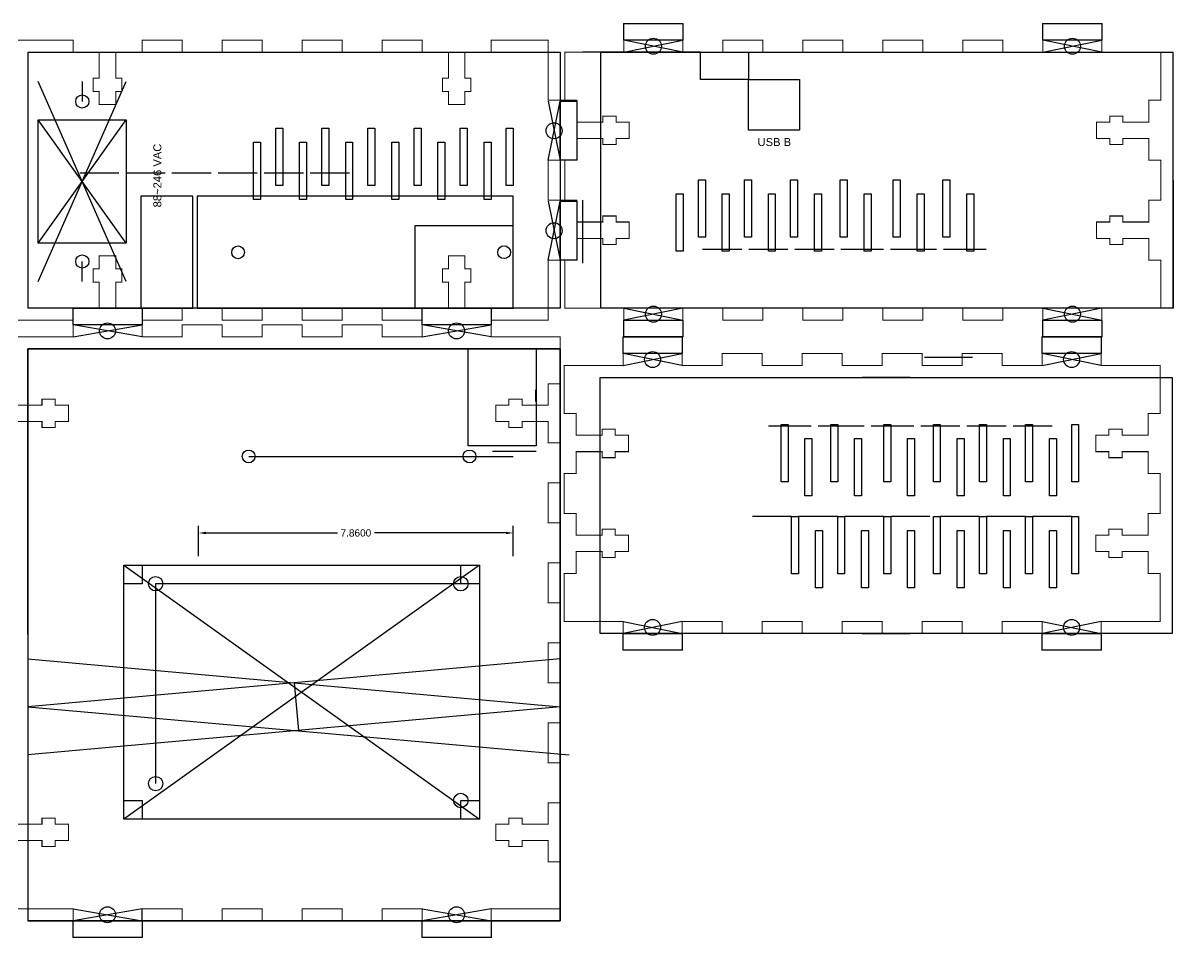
# Model space of a CAD drawing. Header units: inches. Extents: x 39.2 to 83.6, y 6.9 to 29.8.
# Drawn here: x 54.82 to 83.56, y 6.94 to 29.83 of the extents above; entities that cross this region are included whole.
import ezdxf

# ---------------------------------------------------------------- set-up
doc = ezdxf.new("R2010")
doc.units = ezdxf.units.IN
doc.header["$MEASUREMENT"] = 0
doc.layers.get('0').update_dxf_attribs({"color": 6})
doc.layers.get('Defpoints').update_dxf_attribs({"color": 4})
doc.layers.add('Cut', color=1, linetype='Continuous')
doc.layers.add('Engrave', color=250, linetype='Continuous')
doc.styles.get("Standard").update_dxf_attribs({"font": 'Arial.ttf'})
doc.dimstyles.get("Standard").update_dxf_attribs({"dimtxt": 0.18, "dimasz": 0.18, "dimexe": 0.18, "dimexo": 0.0625, "dimgap": 0.09, "dimtad": 0, "dimtih": 1, "dimtoh": 1, "dimdec": 4, "dimzin": 0, "dimdsep": 46, "dimtxsty": 'Standard', "dimcen": 0.09, "dimadec": 0, "dimazin": 0, "dimtfac": 1, "dimtdec": 4, "dimtofl": 0, "dimtmove": 0, "dimatfit": 3, "dimfxl": 1, "dimtolj": 1, "dimtzin": 0, "dimarcsym": 0})

# ---------------------------------------------------------------- blocks, each defined once
blk = doc.blocks.new('*D9')
at = {"color": 0, "lineweight": -2, "transparency": 16777216}
for p, q in [((59.207, 16.493), (59.207, 17.252)), ((67.067, 16.493), (67.067, 17.252)), ((59.387, 17.072), (62.674, 17.072)), ((66.887, 17.072), (63.601, 17.072))]:
    blk.add_line(p, q, dxfattribs=at)
at = {"color": 0, "transparency": 16777216}
for points in [[(59.387, 17.102), (59.387, 17.042), (59.207, 17.072)], [(66.887, 17.102), (66.887, 17.042), (67.067, 17.072)]]:
    blk.add_solid(points, dxfattribs=at)
at = {"layer": 'Defpoints', "color": 0, "transparency": 16777216}
for p in [(59.207, 17.072), (59.207, 16.431, -2.8), (67.067, 16.431, -2.8)]:
    blk.add_point(p, dxfattribs=at)
at = {"color": 0, "transparency": 16777216, "insert": (63.137, 17.072), "char_height": 0.18, "attachment_point": 5}
blk.add_mtext('\\A1;7.8600', dxfattribs=at)

msp = doc.modelspace()

# ---------------------------------------------------------------- linework, layer by layer
for p, q in [((71.31157, 29.09521), (69.83648, 29.39499)), ((69.83648, 29.09521), (71.31157, 29.39499)), ((81.78736, 29.09522), (80.31226, 29.395)), ((80.31226, 29.09522), (81.78736, 29.395)), ((71.7544, 29.0955, -2.77), (68.81183, 29.0955)), ((75.81184, 29.09522), (77.01208, 29.09522)), ((55.19798, 23.36335), (57.39798, 28.36335)), ((57.39798, 23.36335), (55.19798, 28.36335)), ((56.29798, 28.36335), (56.29798, 27.86335)), ((67.94194, 26.395), (68.24173, 27.87009)), ((67.94194, 27.87009), (68.24173, 26.395)), ((55.19798, 24.32335), (57.39798, 27.40335)), ((57.39798, 24.32335), (55.19798, 27.40335)), ((56.23459, 26.08115), (57.21363, 26.08115)), ((57.38732, 26.08115), (58.36635, 26.08115)), ((58.54004, 26.08115), (59.51908, 26.08115)), ((59.69277, 26.08115), (60.6718, 26.08115)), ((60.84549, 26.08115), (61.82453, 26.08115)), ((61.99822, 26.08115), (62.97726, 26.08115)), ((67.94194, 23.89478), (68.24173, 25.36988)), ((67.94194, 25.36988), (68.24173, 23.89478)), ((68.8113, 23.81981), (68.8113, 25.39501)), ((68.66168, 24.348), (68.66167, 23.97716)), ((71.80447, 24.16983), (72.7835, 24.16983)), ((72.95719, 24.16983), (73.93623, 24.16983)), ((74.10992, 24.16983), (75.08895, 24.16983)), ((75.26264, 24.16983), (76.24168, 24.16983)), ((75.34949, 24.16983), (76.32852, 24.16983)), ((76.50221, 24.16983), (77.48125, 24.16983)), ((76.67591, 24.16983), (77.65494, 24.16983)), ((77.82863, 24.16983), (78.80767, 24.16983)), ((77.91548, 24.16983), (78.89451, 24.16983)), ((56.29798, 23.36335), (56.29798, 23.86335)), ((69.83648, 22.69466), (71.31157, 22.39488)), ((71.31157, 22.69466), (69.83648, 22.39488)), ((80.31226, 22.69466), (81.78736, 22.39488)), ((81.78736, 22.69466), (80.31226, 22.39488)), ((57.7911, 21.97523), (56.06595, 22.27525)), ((56.06595, 21.97523), (57.7911, 22.2751)), ((66.51669, 21.97523), (64.79154, 22.27525)), ((64.79154, 21.97523), (66.51669, 22.2751)), ((71.29093, 21.26093), (69.81584, 21.56071)), ((69.81584, 21.26093), (71.29093, 21.56071)), ((81.76671, 21.26093), (80.29162, 21.56071)), ((80.29162, 21.26093), (81.76671, 21.56071)), ((77.34785, 21.46809), (78.54809, 21.46809)), ((76.99157, 20.96105), (75.79132, 20.96105)), ((67.62986, 20.65306), (67.62986, 20.35842)), ((74.43204, 19.74199), (73.45301, 19.74199)), ((74.51889, 19.74199), (73.53985, 19.74199)), ((75.67161, 19.74199), (74.69258, 19.74199)), ((75.8453, 19.74199), (74.86627, 19.74199)), ((76.99803, 19.74199), (76.01899, 19.74199)), ((77.08487, 19.74199), (76.10584, 19.74199)), ((78.2376, 19.74199), (77.25857, 19.74199)), ((79.39033, 19.74199), (78.41129, 19.74199)), ((80.54305, 19.74199), (79.56402, 19.74199)), ((60.45743, 18.98564), (67.06743, 18.98564)), ((66.55026, 19.12034), (67.64026, 19.12034)), ((74.0277, 17.48662), (73.04866, 17.48662)), ((75.18042, 17.48662), (74.20139, 17.48662)), ((75.18042, 17.48662), (74.20139, 17.48662)), ((76.33315, 17.48662), (75.35411, 17.48662)), ((76.33315, 17.48662), (75.35411, 17.48662)), ((77.48587, 17.48662), (76.50684, 17.48662)), ((78.72545, 17.48662), (77.74641, 17.48662)), ((79.87817, 17.48662), (78.89914, 17.48662)), ((81.0309, 17.48662), (80.05186, 17.48662)), ((57.33365, 16.26671), (66.22365, 9.91671)), ((66.22365, 16.26671), (57.33365, 9.91671)), ((65.75965, 15.80271), (58.13165, 15.80271)), ((58.13165, 15.80271), (58.13165, 10.80271)), ((69.81584, 14.86044), (71.29093, 14.56066)), ((71.29093, 14.86044), (69.81584, 14.56066)), ((80.29162, 14.86044), (81.76671, 14.56066)), ((81.76671, 14.86044), (80.29162, 14.56066)), ((75.79132, 14.56066), (76.99157, 14.56066)), ((68.24186, 13.92481), (54.94071, 12.72469)), ((54.94071, 13.92481), (68.24186, 12.72469)), ((61.59129, 13.32475), (61.69869, 12.13435)), ((68.24186, 12.72469), (54.94071, 11.52463)), ((54.94071, 12.72469), (68.4668, 11.52463)), ((56.06595, 7.6742), (57.7911, 7.37418)), ((57.7911, 7.6742), (56.06595, 7.37433)), ((57.7911, 7.37418), (57.7911, 7.6742)), ((64.79154, 7.6742), (66.51669, 7.37418)), ((66.51669, 7.6742), (64.79154, 7.37433))]:
    msp.add_line(p, q)
for points in [[(69.83648, 29.81464), (71.31157, 29.81464), (71.31157, 29.39525), (69.83648, 29.39525)], [(80.31226, 29.81466), (81.78736, 29.81466), (81.78736, 29.39527), (80.31226, 29.39527)], [(54.94084, 29.09521), (68.24199, 29.09519), (68.24199, 22.69463), (54.94084, 22.69464)], [(54.94084, 29.09521), (68.24199, 29.09521), (68.24199, 22.69482), (54.94084, 22.69482)], [(69.26142, 29.09522), (83.5625, 29.09522), (83.56275, 22.69468), (69.26168, 22.69468)], [(69.26142, 29.09522), (83.5625, 29.09522), (83.5625, 22.69483), (69.26142, 22.69483)], [(68.66138, 27.87009), (68.66138, 26.395), (68.24199, 26.395), (68.24199, 27.87009)], [(59.05865, 25.49483), (57.75865, 25.49483), (57.75865, 22.69483), (59.05865, 22.69483)], [(67.06755, 25.49483), (59.16755, 25.49483), (59.16755, 22.69483), (67.06755, 22.69483)], [(68.66138, 25.36988), (68.66138, 23.89478), (68.24199, 23.89478), (68.24199, 25.36988)], [(67.06755, 24.75229), (64.60811, 24.75229), (64.60811, 22.69483), (67.06755, 22.69483)], [(64.60813, 22.69483), (67.06755, 22.69483), (67.06755, 24.75229), (64.60813, 24.75229)], [(57.7911, 22.27525), (56.06595, 22.27525), (56.06595, 22.69464), (57.7911, 22.69464)], [(66.51669, 22.27525), (64.79154, 22.27525), (64.79154, 22.69464), (66.51669, 22.69464)], [(71.31157, 21.97523), (69.83648, 21.97523), (69.83648, 22.39462), (71.31157, 22.39462)], [(81.78736, 21.97523), (80.31226, 21.97523), (80.31226, 22.39462), (81.78736, 22.39462)], [(69.81584, 21.98037), (71.29093, 21.98037), (71.29093, 21.56098), (69.81584, 21.56098)], [(80.29162, 21.98037), (81.76671, 21.98037), (81.76671, 21.56098), (80.29162, 21.56098)], [(68.24184, 21.67534), (54.94071, 21.67534), (54.94067, 7.37433), (68.2418, 7.37433)], [(54.94071, 21.67534), (68.24186, 21.67534), (68.24199, 7.37433), (54.94084, 7.37433)], [(65.94264, 21.67534), (67.64026, 21.67534), (67.64026, 19.25392), (65.94264, 19.25392)], [(69.24065, 20.96105), (83.54173, 20.96105), (83.54173, 14.56066), (69.24065, 14.56066)], [(69.24065, 20.96105), (83.54173, 20.96105), (83.54185, 14.56051), (69.24078, 14.56051)], [(57.33365, 16.26671), (66.22365, 16.26671), (66.22365, 9.91671), (57.33365, 9.91671)], [(57.33365, 16.26671), (57.79765, 16.26671), (57.79765, 15.80271), (57.33365, 15.80271)], [(66.22365, 16.26671), (66.22365, 15.80271), (65.75965, 15.80271), (65.75965, 16.26671)], [(71.29093, 14.141), (69.81584, 14.141), (69.81584, 14.56039), (71.29093, 14.56039)], [(81.76671, 14.141), (80.29162, 14.141), (80.29162, 14.56039), (81.76671, 14.56039)], [(57.33365, 9.91671), (57.33365, 10.38071), (57.79765, 10.38071), (57.79765, 9.91671)], [(66.22365, 9.91671), (65.75965, 9.91671), (65.75965, 10.38071), (66.22365, 10.38071)], [(56.06595, 7.37418), (57.7911, 7.37418), (57.7911, 6.95479), (56.06595, 6.95479)], [(64.79154, 7.37418), (66.51669, 7.37418), (66.51669, 6.95479), (64.79154, 6.95479)]]:
    msp.add_lwpolyline(points, close=True)
at = {"elevation": -2.77}
msp.add_lwpolyline([(71.7544, 29.0955), (72.9544, 29.0955), (72.9544, 28.4155), (71.7544, 28.4155)], close=True, dxfattribs=at)
at = {"layer": 'Cut'}
for points in [[(68.36138, 29.09521, 0.0254, 0.0254, 0), (69.83648, 29.09521, 0.0254, 0.0254, 0), (69.83648, 29.81464, 0.0254, 0.0254, 0), (70.38897, 29.81464, 0.0254, 0.0254, 0), (70.38897, 29.81464, 0.0254, 0.0254, 0), (70.75908, 29.81464, 0.0254, 0.0254, 0), (70.75908, 29.81464, 0.0254, 0.0254, 0), (71.31157, 29.81464, 0.0254, 0.0254, 0), (71.31157, 29.09521, 0.0254, 0.0254, 0), (72.31165, 29.09521, 0.0254, 0.0254, 0), (72.31165, 29.39523, 0.0254, 0.0254, 0), (73.31173, 29.39523, 0.0254, 0.0254, 0), (73.31173, 29.09521, 0.0254, 0.0254, 0), (74.3118, 29.09521, 0.0254, 0.0254, 0), (74.3118, 29.39523, 0.0254, 0.0254, 0), (75.31188, 29.39523, 0.0254, 0.0254, 0), (75.31188, 29.09521, 0.0254, 0.0254, 0), (76.31221, 29.09521, 0.0254, 0.0254, 0), (76.31221, 29.39523, 0.0254, 0.0254, 0), (77.31203, 29.39523, 0.0254, 0.0254, 0), (77.31203, 29.09521, 0.0254, 0.0254, 0), (78.31211, 29.09521, 0.0254, 0.0254, 0), (78.31211, 29.39523, 0.0254, 0.0254, 0), (79.31244, 29.39523, 0.0254, 0.0254, 0), (79.31244, 29.09521, 0.0254, 0.0254, 0), (80.31226, 29.09521, 0.0254, 0.0254, 0), (80.31226, 29.81466, 0.0254, 0.0254, 0), (80.86476, 29.81466, 0.0254, 0.0254, 0), (80.86476, 29.81466, 0.0254, 0.0254, 0), (81.23486, 29.81466, 0.0254, 0.0254, 0), (81.23486, 29.81466, 0.0254, 0.0254, 0), (81.78736, 29.81466, 0.0254, 0.0254, 0), (81.78736, 29.09521, 0.0254, 0.0254, 0), (83.26245, 29.09521, 0.0254, 0.0254, 0), (83.26245, 27.89499, 0.0254, 0.0254, 0), (82.96245, 27.89499, 0.0254, 0.0254, 0), (82.96245, 27.35004, 0.0254, 0.0254, 0), (82.31216, 27.35004, 0.0254, 0.0254, 0), (82.31216, 27.50014, 0.0254, 0.0254, 0), (81.98245, 27.50014, 0.0254, 0.0254, 0), (81.98245, 27.35004, 0.0254, 0.0254, 0), (81.65247, 27.35004, 0.0254, 0.0254, 0), (81.65247, 26.94005, 0.0254, 0.0254, 0), (81.98245, 26.94005, 0.0254, 0.0254, 0), (81.98245, 26.78997, 0.0254, 0.0254, 0), (82.31216, 26.78997, 0.0254, 0.0254, 0), (82.31216, 26.94005, 0.0254, 0.0254, 0), (82.96245, 26.94005, 0.0254, 0.0254, 0), (82.96245, 26.395, 0.0254, 0.0254, 0), (83.26245, 26.395, 0.0254, 0.0254, 0), (83.26245, 25.39487, 0.0254, 0.0254, 0), (82.96245, 25.39487, 0.0254, 0.0254, 0), (82.96245, 24.84982, 0.0254, 0.0254, 0), (82.31216, 24.84982, 0.0254, 0.0254, 0), (82.31216, 24.9999, 0.0254, 0.0254, 0), (81.98245, 24.9999, 0.0254, 0.0254, 0), (81.98245, 24.84982, 0.0254, 0.0254, 0), (81.65247, 24.84982, 0.0254, 0.0254, 0), (81.65247, 24.43983, 0.0254, 0.0254, 0), (81.98245, 24.43983, 0.0254, 0.0254, 0), (81.98245, 24.28988, 0.0254, 0.0254, 0), (82.31216, 24.28988, 0.0254, 0.0254, 0), (82.31216, 24.43983, 0.0254, 0.0254, 0), (82.96245, 24.43983, 0.0254, 0.0254, 0), (82.96245, 23.89478, 0.0254, 0.0254, 0), (83.26245, 23.89478, 0.0254, 0.0254, 0), (83.26245, 22.69466, 0.0254, 0.0254, 0), (81.78736, 22.69466, 0.0254, 0.0254, 0), (81.78736, 21.97523, 0.0254, 0.0254, 0), (81.23486, 21.97523, 0.0254, 0.0254, 0), (81.23486, 21.97523, 0.0254, 0.0254, 0), (80.86476, 21.97523, 0.0254, 0.0254, 0), (80.86476, 21.97523, 0.0254, 0.0254, 0), (80.31226, 21.97523, 0.0254, 0.0254, 0), (80.31226, 22.69466, 0.0254, 0.0254, 0), (79.31244, 22.69466, 0.0254, 0.0254, 0), (79.31244, 22.39464, 0.0254, 0.0254, 0), (78.31211, 22.39464, 0.0254, 0.0254, 0), (78.31211, 22.69466, 0.0254, 0.0254, 0), (77.31203, 22.69466, 0.0254, 0.0254, 0), (77.31203, 22.39464, 0.0254, 0.0254, 0), (76.31221, 22.39464, 0.0254, 0.0254, 0), (76.31221, 22.69466, 0.0254, 0.0254, 0), (75.31188, 22.69466, 0.0254, 0.0254, 0), (75.31188, 22.39464, 0.0254, 0.0254, 0), (74.3118, 22.39464, 0.0254, 0.0254, 0), (74.3118, 22.69466, 0.0254, 0.0254, 0), (73.31173, 22.69466, 0.0254, 0.0254, 0), (73.31173, 22.39464, 0.0254, 0.0254, 0), (72.31165, 22.39464, 0.0254, 0.0254, 0), (72.31165, 22.69466, 0.0254, 0.0254, 0), (71.31157, 22.69466, 0.0254, 0.0254, 0), (71.31157, 21.97523, 0.0254, 0.0254, 0), (70.75908, 21.97523, 0.0254, 0.0254, 0), (70.75908, 21.97523, 0.0254, 0.0254, 0), (70.38897, 21.97523, 0.0254, 0.0254, 0), (70.38897, 21.97523, 0.0254, 0.0254, 0), (69.83648, 21.97523, 0.0254, 0.0254, 0), (69.83648, 22.69466, 0.0254, 0.0254, 0), (68.36138, 22.69466, 0.0254, 0.0254, 0), (68.36138, 23.89478, 0.0254, 0.0254, 0), (68.66138, 23.89478, 0.0254, 0.0254, 0), (68.66138, 24.43983, 0.0254, 0.0254, 0), (69.31142, 24.43983, 0.0254, 0.0254, 0), (69.31142, 24.28988, 0.0254, 0.0254, 0), (69.64139, 24.28988, 0.0254, 0.0254, 0), (69.64139, 24.43983, 0.0254, 0.0254, 0), (69.97136, 24.43983, 0.0254, 0.0254, 0), (69.97136, 24.84982, 0.0254, 0.0254, 0), (69.64139, 24.84982, 0.0254, 0.0254, 0), (69.64139, 24.9999, 0.0254, 0.0254, 0), (69.31142, 24.9999, 0.0254, 0.0254, 0), (69.31142, 24.84982, 0.0254, 0.0254, 0), (68.66138, 24.84982, 0.0254, 0.0254, 0), (68.66138, 25.39487, 0.0254, 0.0254, 0), (68.36138, 25.39487, 0.0254, 0.0254, 0), (68.36138, 26.395, 0.0254, 0.0254, 0), (68.66138, 26.395, 0.0254, 0.0254, 0), (68.66138, 26.94005, 0.0254, 0.0254, 0), (69.31142, 26.94005, 0.0254, 0.0254, 0), (69.31142, 26.78997, 0.0254, 0.0254, 0), (69.64139, 26.78997, 0.0254, 0.0254, 0), (69.64139, 26.94005, 0.0254, 0.0254, 0), (69.97136, 26.94005, 0.0254, 0.0254, 0), (69.97136, 27.35004, 0.0254, 0.0254, 0), (69.64139, 27.35004, 0.0254, 0.0254, 0), (69.64139, 27.50014, 0.0254, 0.0254, 0), (69.31142, 27.50014, 0.0254, 0.0254, 0), (69.31142, 27.35004, 0.0254, 0.0254, 0), (68.66138, 27.35004, 0.0254, 0.0254, 0), (68.66138, 27.89499, 0.0254, 0.0254, 0), (68.36138, 27.89499, 0.0254, 0.0254, 0), (68.36138, 29.09521, 0.0254, 0.0254, 0)], [(68.34074, 21.26093, 0.0254, 0.0254, 0), (69.81584, 21.26093, 0.0254, 0.0254, 0), (69.81584, 21.98037, 0.0254, 0.0254, 0), (70.36833, 21.98037, 0.0254, 0.0254, 0), (70.36833, 21.98037, 0.0254, 0.0254, 0), (70.73844, 21.98037, 0.0254, 0.0254, 0), (70.73844, 21.98037, 0.0254, 0.0254, 0), (71.29093, 21.98037, 0.0254, 0.0254, 0), (71.29093, 21.26093, 0.0254, 0.0254, 0), (72.29101, 21.26093, 0.0254, 0.0254, 0), (72.29101, 21.56108, 0.0254, 0.0254, 0), (73.29108, 21.56108, 0.0254, 0.0254, 0), (73.29108, 21.26093, 0.0254, 0.0254, 0), (74.29116, 21.26093, 0.0254, 0.0254, 0), (74.29116, 21.56108, 0.0254, 0.0254, 0), (75.29124, 21.56108, 0.0254, 0.0254, 0), (75.29124, 21.26093, 0.0254, 0.0254, 0), (76.29157, 21.26093, 0.0254, 0.0254, 0), (76.29157, 21.56108, 0.0254, 0.0254, 0), (77.29139, 21.56108, 0.0254, 0.0254, 0), (77.29139, 21.26093, 0.0254, 0.0254, 0), (78.29147, 21.26093, 0.0254, 0.0254, 0), (78.29147, 21.56108, 0.0254, 0.0254, 0), (79.2918, 21.56108, 0.0254, 0.0254, 0), (79.2918, 21.26093, 0.0254, 0.0254, 0), (80.29162, 21.26093, 0.0254, 0.0254, 0), (80.29162, 21.98037, 0.0254, 0.0254, 0), (80.84411, 21.98037, 0.0254, 0.0254, 0), (80.84411, 21.98037, 0.0254, 0.0254, 0), (81.21422, 21.98037, 0.0254, 0.0254, 0), (81.21422, 21.98037, 0.0254, 0.0254, 0), (81.76671, 21.98037, 0.0254, 0.0254, 0), (81.76671, 21.26093, 0.0254, 0.0254, 0), (83.24181, 21.26093, 0.0254, 0.0254, 0), (83.24181, 20.06099, 0.0254, 0.0254, 0), (82.94181, 20.06099, 0.0254, 0.0254, 0), (82.94181, 19.51581, 0.0254, 0.0254, 0), (82.29152, 19.51581, 0.0254, 0.0254, 0), (82.29152, 19.66589, 0.0254, 0.0254, 0), (81.9618, 19.66589, 0.0254, 0.0254, 0), (81.9618, 19.51581, 0.0254, 0.0254, 0), (81.63183, 19.51581, 0.0254, 0.0254, 0), (81.63183, 19.1058, 0.0254, 0.0254, 0), (81.9618, 19.1058, 0.0254, 0.0254, 0), (81.9618, 18.95573, 0.0254, 0.0254, 0), (82.29152, 18.95573, 0.0254, 0.0254, 0), (82.29152, 19.1058, 0.0254, 0.0254, 0), (82.94181, 19.1058, 0.0254, 0.0254, 0), (82.94181, 18.56088, 0.0254, 0.0254, 0), (83.24181, 18.56088, 0.0254, 0.0254, 0), (83.24181, 17.56077, 0.0254, 0.0254, 0), (82.94181, 17.56077, 0.0254, 0.0254, 0), (82.94181, 17.01567, 0.0254, 0.0254, 0), (82.29152, 17.01567, 0.0254, 0.0254, 0), (82.29152, 17.16577, 0.0254, 0.0254, 0), (81.9618, 17.16577, 0.0254, 0.0254, 0), (81.9618, 17.01567, 0.0254, 0.0254, 0), (81.63183, 17.01567, 0.0254, 0.0254, 0), (81.63183, 16.60568, 0.0254, 0.0254, 0), (81.9618, 16.60568, 0.0254, 0.0254, 0), (81.9618, 16.45574, 0.0254, 0.0254, 0), (82.29152, 16.45574, 0.0254, 0.0254, 0), (82.29152, 16.60568, 0.0254, 0.0254, 0), (82.94181, 16.60568, 0.0254, 0.0254, 0), (82.94181, 16.06063, 0.0254, 0.0254, 0), (83.24181, 16.06063, 0.0254, 0.0254, 0), (83.24181, 14.86044, 0.0254, 0.0254, 0), (81.76671, 14.86044, 0.0254, 0.0254, 0), (81.76671, 14.141, 0.0254, 0.0254, 0), (81.21422, 14.141, 0.0254, 0.0254, 0), (81.21422, 14.141, 0.0254, 0.0254, 0), (80.84411, 14.141, 0.0254, 0.0254, 0), (80.84411, 14.141, 0.0254, 0.0254, 0), (80.29162, 14.141, 0.0254, 0.0254, 0), (80.29162, 14.86044, 0.0254, 0.0254, 0), (79.2918, 14.86044, 0.0254, 0.0254, 0), (79.2918, 14.56039, 0.0254, 0.0254, 0), (78.29147, 14.56039, 0.0254, 0.0254, 0), (78.29147, 14.86044, 0.0254, 0.0254, 0), (77.29139, 14.86044, 0.0254, 0.0254, 0), (77.29139, 14.56039, 0.0254, 0.0254, 0), (76.29157, 14.56039, 0.0254, 0.0254, 0), (76.29157, 14.86044, 0.0254, 0.0254, 0), (75.29124, 14.86044, 0.0254, 0.0254, 0), (75.29124, 14.56039, 0.0254, 0.0254, 0), (74.29116, 14.56039, 0.0254, 0.0254, 0), (74.29116, 14.86044, 0.0254, 0.0254, 0), (73.29108, 14.86044, 0.0254, 0.0254, 0), (73.29108, 14.56039, 0.0254, 0.0254, 0), (72.29101, 14.56039, 0.0254, 0.0254, 0), (72.29101, 14.86044, 0.0254, 0.0254, 0), (71.29093, 14.86044, 0.0254, 0.0254, 0), (71.29093, 14.141, 0.0254, 0.0254, 0), (70.73844, 14.141, 0.0254, 0.0254, 0), (70.73844, 14.141, 0.0254, 0.0254, 0), (70.36833, 14.141, 0.0254, 0.0254, 0), (70.36833, 14.141, 0.0254, 0.0254, 0), (69.81584, 14.141, 0.0254, 0.0254, 0), (69.81584, 14.86044, 0.0254, 0.0254, 0), (68.34074, 14.86044, 0.0254, 0.0254, 0), (68.34074, 16.06063, 0.0254, 0.0254, 0), (68.64074, 16.06063, 0.0254, 0.0254, 0), (68.64074, 16.60568, 0.0254, 0.0254, 0), (69.29078, 16.60568, 0.0254, 0.0254, 0), (69.29078, 16.45574, 0.0254, 0.0254, 0), (69.62075, 16.45574, 0.0254, 0.0254, 0), (69.62075, 16.60568, 0.0254, 0.0254, 0), (69.95072, 16.60568, 0.0254, 0.0254, 0), (69.95072, 17.01567, 0.0254, 0.0254, 0), (69.62075, 17.01567, 0.0254, 0.0254, 0), (69.62075, 17.16577, 0.0254, 0.0254, 0), (69.29078, 17.16577, 0.0254, 0.0254, 0), (69.29078, 17.01567, 0.0254, 0.0254, 0), (68.64074, 17.01567, 0.0254, 0.0254, 0), (68.64074, 17.56077, 0.0254, 0.0254, 0), (68.34074, 17.56077, 0.0254, 0.0254, 0), (68.34074, 18.56088, 0.0254, 0.0254, 0), (68.64074, 18.56088, 0.0254, 0.0254, 0), (68.64074, 19.1058, 0.0254, 0.0254, 0), (69.29078, 19.1058, 0.0254, 0.0254, 0), (69.29078, 18.95573, 0.0254, 0.0254, 0), (69.62075, 18.95573, 0.0254, 0.0254, 0), (69.62075, 19.1058, 0.0254, 0.0254, 0), (69.95072, 19.1058, 0.0254, 0.0254, 0), (69.95072, 19.51581, 0.0254, 0.0254, 0), (69.62075, 19.51581, 0.0254, 0.0254, 0), (69.62075, 19.66589, 0.0254, 0.0254, 0), (69.29078, 19.66589, 0.0254, 0.0254, 0), (69.29078, 19.51581, 0.0254, 0.0254, 0), (68.64074, 19.51581, 0.0254, 0.0254, 0), (68.64074, 20.06099, 0.0254, 0.0254, 0), (68.34074, 20.06099, 0.0254, 0.0254, 0), (68.34074, 21.26093, 0.0254, 0.0254, 0)]]:
    msp.add_lwpolyline(points, format="xyseb", close=True, dxfattribs=at)
for points in [[(54.64085, 29.39523, 0.0254, 0.0254, 0), (56.06595, 29.39523, 0.0254, 0.0254, 0), (56.06595, 29.09521, 0.0254, 0.0254, 0), (56.72348, 29.09521, 0.0254, 0.0254, 0), (56.72348, 28.44499, 0.0254, 0.0254, 0), (56.57353, 28.44499, 0.0254, 0.0254, 0), (56.57353, 28.11507, 0.0254, 0.0254, 0), (56.72348, 28.11507, 0.0254, 0.0254, 0), (56.72348, 27.78512, 0.0254, 0.0254, 0), (57.13347, 27.78512, 0.0254, 0.0254, 0), (57.13347, 28.11507, 0.0254, 0.0254, 0), (57.28357, 28.11507, 0.0254, 0.0254, 0), (57.28357, 28.44499, 0.0254, 0.0254, 0), (57.13347, 28.44499, 0.0254, 0.0254, 0), (57.13347, 29.09521, 0.0254, 0.0254, 0), (57.7911, 29.09521, 0.0254, 0.0254, 0), (57.7911, 29.39523, 0.0254, 0.0254, 0), (58.7911, 29.39523, 0.0254, 0.0254, 0), (58.7911, 29.09521, 0.0254, 0.0254, 0), (59.79123, 29.09521, 0.0254, 0.0254, 0), (59.79123, 29.39523, 0.0254, 0.0254, 0), (60.79136, 29.39523, 0.0254, 0.0254, 0), (60.79136, 29.09521, 0.0254, 0.0254, 0), (61.79133, 29.09521, 0.0254, 0.0254, 0), (61.79133, 29.39523, 0.0254, 0.0254, 0), (62.79146, 29.39523, 0.0254, 0.0254, 0), (62.79146, 29.09521, 0.0254, 0.0254, 0), (63.79159, 29.09521, 0.0254, 0.0254, 0), (63.79159, 29.39523, 0.0254, 0.0254, 0), (64.79154, 29.39523, 0.0254, 0.0254, 0), (64.79154, 29.09521, 0.0254, 0.0254, 0), (65.44925, 29.09521, 0.0254, 0.0254, 0), (65.44925, 28.44499, 0.0254, 0.0254, 0), (65.29912, 28.44499, 0.0254, 0.0254, 0), (65.29912, 28.11507, 0.0254, 0.0254, 0), (65.44925, 28.11507, 0.0254, 0.0254, 0), (65.44925, 27.78512, 0.0254, 0.0254, 0), (65.85923, 27.78512, 0.0254, 0.0254, 0), (65.85923, 28.11507, 0.0254, 0.0254, 0), (66.00911, 28.11507, 0.0254, 0.0254, 0), (66.00911, 28.44499, 0.0254, 0.0254, 0), (65.85923, 28.44499, 0.0254, 0.0254, 0), (65.85923, 29.09521, 0.0254, 0.0254, 0), (66.51664, 29.09521, 0.0254, 0.0254, 0), (66.51664, 29.39523, 0.0254, 0.0254, 0), (67.94194, 29.39523, 0.0254, 0.0254, 0), (67.94194, 27.89499, 0.0254, 0.0254, 0), (68.66138, 27.89499, 0.0254, 0.0254, 0), (68.66138, 27.33007, 0.0254, 0.0254, 0), (68.66138, 27.33007, 0.0254, 0.0254, 0), (68.66138, 26.96007, 0.0254, 0.0254, 0), (68.66138, 26.96007, 0.0254, 0.0254, 0), (68.66138, 26.395, 0.0254, 0.0254, 0), (67.94194, 26.395, 0.0254, 0.0254, 0), (67.94194, 25.39487, 0.0254, 0.0254, 0), (68.66138, 25.39487, 0.0254, 0.0254, 0), (68.66138, 24.82985, 0.0254, 0.0254, 0), (68.66138, 24.82985, 0.0254, 0.0254, 0), (68.66138, 24.4597, 0.0254, 0.0254, 0), (68.66138, 24.4597, 0.0254, 0.0254, 0), (68.66138, 23.89478, 0.0254, 0.0254, 0), (67.94194, 23.89478, 0.0254, 0.0254, 0), (67.94194, 22.39464, 0.0254, 0.0254, 0), (66.51664, 22.39464, 0.0254, 0.0254, 0), (66.51664, 22.69466, 0.0254, 0.0254, 0), (65.85923, 22.69466, 0.0254, 0.0254, 0), (65.85923, 23.34475, 0.0254, 0.0254, 0), (66.00911, 23.34475, 0.0254, 0.0254, 0), (66.00911, 23.6747, 0.0254, 0.0254, 0), (65.85923, 23.6747, 0.0254, 0.0254, 0), (65.85923, 24.00475, 0.0254, 0.0254, 0), (65.44925, 24.00475, 0.0254, 0.0254, 0), (65.44925, 23.6747, 0.0254, 0.0254, 0), (65.29912, 23.6747, 0.0254, 0.0254, 0), (65.29912, 23.34475, 0.0254, 0.0254, 0), (65.44925, 23.34475, 0.0254, 0.0254, 0), (65.44925, 22.69466, 0.0254, 0.0254, 0), (64.79154, 22.69466, 0.0254, 0.0254, 0), (64.79154, 22.39464, 0.0254, 0.0254, 0), (63.79159, 22.39464, 0.0254, 0.0254, 0), (63.79159, 22.69466, 0.0254, 0.0254, 0), (62.79146, 22.69466, 0.0254, 0.0254, 0), (62.79146, 22.39464, 0.0254, 0.0254, 0), (61.79133, 22.39464, 0.0254, 0.0254, 0), (61.79133, 22.69466, 0.0254, 0.0254, 0), (60.79136, 22.69466, 0.0254, 0.0254, 0), (60.79136, 22.39464, 0.0254, 0.0254, 0), (59.79123, 22.39464, 0.0254, 0.0254, 0), (59.79123, 22.69466, 0.0254, 0.0254, 0), (58.7911, 22.69466, 0.0254, 0.0254, 0), (58.7911, 22.39464, 0.0254, 0.0254, 0), (57.7911, 22.39464, 0.0254, 0.0254, 0), (57.7911, 22.69466, 0.0254, 0.0254, 0), (57.13347, 22.69466, 0.0254, 0.0254, 0), (57.13347, 23.34475, 0.0254, 0.0254, 0), (57.28357, 23.34475, 0.0254, 0.0254, 0), (57.28357, 23.6747, 0.0254, 0.0254, 0), (57.13347, 23.6747, 0.0254, 0.0254, 0), (57.13347, 24.00475, 0.0254, 0.0254, 0), (56.72348, 24.00475, 0.0254, 0.0254, 0), (56.72348, 23.6747, 0.0254, 0.0254, 0), (56.57353, 23.6747, 0.0254, 0.0254, 0), (56.57353, 23.34475, 0.0254, 0.0254, 0), (56.72348, 23.34475, 0.0254, 0.0254, 0), (56.72348, 22.69466, 0.0254, 0.0254, 0), (56.06595, 22.69466, 0.0254, 0.0254, 0), (56.06595, 22.39464, 0.0254, 0.0254, 0), (54.64085, 22.39464, 0.0254, 0.0254, 0)], [(54.3408, 21.97523, 0.0254, 0.0254, 0), (56.06595, 21.97523, 0.0254, 0.0254, 0), (56.06595, 22.69464, 0.0254, 0.0254, 0), (56.74345, 22.69464, 0.0254, 0.0254, 0), (56.74345, 22.69464, 0.0254, 0.0254, 0), (57.11348, 22.69464, 0.0254, 0.0254, 0), (57.11348, 22.69464, 0.0254, 0.0254, 0), (57.7911, 22.69464, 0.0254, 0.0254, 0), (57.7911, 21.97523, 0.0254, 0.0254, 0), (58.7911, 21.97523, 0.0254, 0.0254, 0), (58.7911, 22.27538, 0.0254, 0.0254, 0), (59.79123, 22.27538, 0.0254, 0.0254, 0), (59.79123, 21.97523, 0.0254, 0.0254, 0), (60.79136, 21.97523, 0.0254, 0.0254, 0), (60.79136, 22.27538, 0.0254, 0.0254, 0), (61.79133, 22.27538, 0.0254, 0.0254, 0), (61.79133, 21.97523, 0.0254, 0.0254, 0), (62.79146, 21.97523, 0.0254, 0.0254, 0), (62.79146, 22.27538, 0.0254, 0.0254, 0), (63.79159, 22.27538, 0.0254, 0.0254, 0), (63.79159, 21.97523, 0.0254, 0.0254, 0), (64.79154, 21.97523, 0.0254, 0.0254, 0), (64.79154, 22.69464, 0.0254, 0.0254, 0), (65.46906, 22.69464, 0.0254, 0.0254, 0), (65.46906, 22.69464, 0.0254, 0.0254, 0), (65.83917, 22.69464, 0.0254, 0.0254, 0), (65.83917, 22.69464, 0.0254, 0.0254, 0), (66.51664, 22.69464, 0.0254, 0.0254, 0), (66.51664, 21.97523, 0.0254, 0.0254, 0), (68.24194, 21.97523, 0.0254, 0.0254, 0), (68.24194, 20.80038, 0.0254, 0.0254, 0), (67.94194, 20.80038, 0.0254, 0.0254, 0), (67.94194, 20.2677, 0.0254, 0.0254, 0), (67.29191, 20.2677, 0.0254, 0.0254, 0), (67.29191, 20.4178, 0.0254, 0.0254, 0), (66.96168, 20.4178, 0.0254, 0.0254, 0), (66.96168, 20.2677, 0.0254, 0.0254, 0), (66.63171, 20.2677, 0.0254, 0.0254, 0), (66.63171, 19.85771, 0.0254, 0.0254, 0), (66.96168, 19.85771, 0.0254, 0.0254, 0), (66.96168, 19.70777, 0.0254, 0.0254, 0), (67.29191, 19.70777, 0.0254, 0.0254, 0), (67.29191, 19.85771, 0.0254, 0.0254, 0), (67.94194, 19.85771, 0.0254, 0.0254, 0), (67.94194, 19.32519, 0.0254, 0.0254, 0), (68.24194, 19.32519, 0.0254, 0.0254, 0), (68.24194, 18.32496, 0.0254, 0.0254, 0), (67.94194, 18.32496, 0.0254, 0.0254, 0), (67.94194, 17.32508, 0.0254, 0.0254, 0), (68.24194, 17.32508, 0.0254, 0.0254, 0), (68.24194, 16.32496, 0.0254, 0.0254, 0), (67.94194, 16.32496, 0.0254, 0.0254, 0), (67.94194, 15.32473, 0.0254, 0.0254, 0), (68.24194, 15.32473, 0.0254, 0.0254, 0), (68.24194, 14.32473, 0.0254, 0.0254, 0), (67.94194, 14.32473, 0.0254, 0.0254, 0), (67.94194, 13.32475, 0.0254, 0.0254, 0), (68.24194, 13.32475, 0.0254, 0.0254, 0), (68.24194, 12.32447, 0.0254, 0.0254, 0), (67.94194, 12.32447, 0.0254, 0.0254, 0), (67.94194, 11.3245, 0.0254, 0.0254, 0), (68.24194, 11.3245, 0.0254, 0.0254, 0), (68.24194, 10.32452, 0.0254, 0.0254, 0), (67.94194, 10.32452, 0.0254, 0.0254, 0), (67.94194, 9.79171, 0.0254, 0.0254, 0), (67.29191, 9.79171, 0.0254, 0.0254, 0), (67.29191, 9.94194, 0.0254, 0.0254, 0), (66.96168, 9.94194, 0.0254, 0.0254, 0), (66.96168, 9.79171, 0.0254, 0.0254, 0), (66.63171, 9.79171, 0.0254, 0.0254, 0), (66.63171, 9.38185, 0.0254, 0.0254, 0), (66.96168, 9.38185, 0.0254, 0.0254, 0), (66.96168, 9.23192, 0.0254, 0.0254, 0), (67.29191, 9.23192, 0.0254, 0.0254, 0), (67.29191, 9.38185, 0.0254, 0.0254, 0), (67.94194, 9.38185, 0.0254, 0.0254, 0), (67.94194, 8.84921, 0.0254, 0.0254, 0), (68.24194, 8.84921, 0.0254, 0.0254, 0), (68.24194, 7.6742, 0.0254, 0.0254, 0), (66.51664, 7.6742, 0.0254, 0.0254, 0), (66.51664, 6.95479, 0.0254, 0.0254, 0), (65.83917, 6.95479, 0.0254, 0.0254, 0), (65.83917, 6.95479, 0.0254, 0.0254, 0), (65.46906, 6.95479, 0.0254, 0.0254, 0), (65.46906, 6.95479, 0.0254, 0.0254, 0), (64.79154, 6.95479, 0.0254, 0.0254, 0), (64.79154, 7.6742, 0.0254, 0.0254, 0), (63.79159, 7.6742, 0.0254, 0.0254, 0), (63.79159, 7.37418, 0.0254, 0.0254, 0), (62.79146, 7.37418, 0.0254, 0.0254, 0), (62.79146, 7.6742, 0.0254, 0.0254, 0), (61.79133, 7.6742, 0.0254, 0.0254, 0), (61.79133, 7.37418, 0.0254, 0.0254, 0), (60.79136, 7.37418, 0.0254, 0.0254, 0), (60.79136, 7.6742, 0.0254, 0.0254, 0), (59.79123, 7.6742, 0.0254, 0.0254, 0), (59.79123, 7.37418, 0.0254, 0.0254, 0), (58.7911, 7.37418, 0.0254, 0.0254, 0), (58.7911, 7.6742, 0.0254, 0.0254, 0), (57.7911, 7.6742, 0.0254, 0.0254, 0), (57.7911, 6.95479, 0.0254, 0.0254, 0), (57.11348, 6.95479, 0.0254, 0.0254, 0), (57.11354, 6.95479, 0.0254, 0.0254, 0), (56.74351, 6.95479, 0.0254, 0.0254, 0), (56.74345, 6.95479, 0.0254, 0.0254, 0), (56.06595, 6.95479, 0.0254, 0.0254, 0), (56.06595, 7.6742, 0.0254, 0.0254, 0), (54.3408, 7.6742, 0.0254, 0.0254, 0)], [(54.64085, 19.85771, 0.0254, 0.0254, 0), (55.29088, 19.85771, 0.0254, 0.0254, 0), (55.29088, 19.70777, 0.0254, 0.0254, 0), (55.62096, 19.70777, 0.0254, 0.0254, 0), (55.62096, 19.85771, 0.0254, 0.0254, 0), (55.95088, 19.85771, 0.0254, 0.0254, 0), (55.95088, 20.2677, 0.0254, 0.0254, 0), (55.62096, 20.2677, 0.0254, 0.0254, 0), (55.62096, 20.4178, 0.0254, 0.0254, 0), (55.29088, 20.4178, 0.0254, 0.0254, 0), (55.29088, 20.2677, 0.0254, 0.0254, 0), (54.64085, 20.2677, 0.0254, 0.0254, 0)], [(54.64085, 9.38185, 0.0254, 0.0254, 0), (55.29088, 9.38185, 0.0254, 0.0254, 0), (55.29088, 9.23192, 0.0254, 0.0254, 0), (55.62096, 9.23192, 0.0254, 0.0254, 0), (55.62096, 9.38185, 0.0254, 0.0254, 0), (55.95088, 9.38185, 0.0254, 0.0254, 0), (55.95088, 9.79171, 0.0254, 0.0254, 0), (55.62096, 9.79171, 0.0254, 0.0254, 0), (55.62096, 9.94194, 0.0254, 0.0254, 0), (55.29088, 9.94194, 0.0254, 0.0254, 0), (55.29088, 9.79171, 0.0254, 0.0254, 0), (54.64085, 9.79171, 0.0254, 0.0254, 0)]]:
    msp.add_lwpolyline(points, format="xyseb", dxfattribs=at)
at = {"layer": 'Cut', "elevation": -2.77}
msp.add_lwpolyline([(72.9544, 27.1455), (72.9544, 28.4155), (74.2244, 28.4155), (74.2244, 27.1455)], close=True, dxfattribs=at)
at = {"layer": 'Cut'}
for points in [[(55.19798, 24.32335), (55.19798, 27.40335), (57.39798, 27.40335), (57.39798, 24.32335)], [(61.13389, 27.19619), (61.30758, 27.19619), (61.30758, 25.76387), (61.13389, 25.76387)], [(62.28661, 27.19619), (62.4603, 27.19619), (62.4603, 25.76387), (62.28661, 25.76387)], [(63.43934, 27.19619), (63.61303, 27.19619), (63.61303, 25.76387), (63.43934, 25.76387)], [(64.59206, 27.19619), (64.76575, 27.19619), (64.76575, 25.76387), (64.59206, 25.76387)], [(65.74479, 27.19619), (65.91848, 27.19619), (65.91848, 25.76387), (65.74479, 25.76387)], [(66.89751, 27.19619), (67.07121, 27.19619), (67.07121, 25.76387), (66.89751, 25.76387)], [(60.5774, 26.84552), (60.75109, 26.84552), (60.75109, 25.4132), (60.5774, 25.4132)], [(61.73012, 26.84552), (61.90381, 26.84552), (61.90381, 25.4132), (61.73012, 25.4132)], [(62.88285, 26.84552), (63.05654, 26.84552), (63.05654, 25.4132), (62.88285, 25.4132)], [(64.03557, 26.84552), (64.20927, 26.84552), (64.20927, 25.4132), (64.03557, 25.4132)], [(65.1883, 26.84552), (65.36199, 26.84552), (65.36199, 25.4132), (65.1883, 25.4132)], [(66.34103, 26.84552), (66.51472, 26.84552), (66.51472, 25.4132), (66.34103, 25.4132)], [(71.69942, 25.90702), (71.87311, 25.90702), (71.87311, 24.4747), (71.69942, 24.4747)], [(72.85214, 25.90702), (73.02583, 25.90702), (73.02583, 24.4747), (72.85214, 24.4747)], [(74.00487, 25.90702), (74.17856, 25.90702), (74.17856, 24.4747), (74.00487, 24.4747)], [(75.24444, 25.90702), (75.41813, 25.90702), (75.41813, 24.4747), (75.24444, 24.4747)], [(76.57086, 25.90702), (76.74455, 25.90702), (76.74455, 24.4747), (76.57086, 24.4747)], [(77.81043, 25.90702), (77.98412, 25.90702), (77.98412, 24.4747), (77.81043, 24.4747)], [(71.14293, 25.55635), (71.31662, 25.55635), (71.31662, 24.12403), (71.14293, 24.12403)], [(72.29565, 25.55635), (72.46935, 25.55635), (72.46935, 24.12403), (72.29565, 24.12403)], [(73.44838, 25.55635), (73.62207, 25.55635), (73.62207, 24.12403), (73.44838, 24.12403)], [(74.60111, 25.55635), (74.7748, 25.55635), (74.7748, 24.12403), (74.60111, 24.12403)], [(75.84068, 25.55635), (76.01437, 25.55635), (76.01437, 24.12403), (75.84068, 24.12403)], [(77.16709, 25.55635), (77.34078, 25.55635), (77.34078, 24.12403), (77.16709, 24.12403)], [(78.40667, 25.55635), (78.58036, 25.55635), (78.58036, 24.12403), (78.40667, 24.12403)], [(73.94085, 18.35547), (73.76716, 18.35547), (73.76716, 19.7878), (73.94085, 19.7878)], [(75.18042, 18.35547), (75.00673, 18.35547), (75.00673, 19.7878), (75.18042, 19.7878)], [(76.50684, 18.35547), (76.33315, 18.35547), (76.33315, 19.7878), (76.50684, 19.7878)], [(77.74641, 18.35547), (77.57272, 18.35547), (77.57272, 19.7878), (77.74641, 19.7878)], [(78.89914, 18.35547), (78.72545, 18.35547), (78.72545, 19.7878), (78.89914, 19.7878)], [(80.05186, 18.35547), (79.87817, 18.35547), (79.87817, 19.7878), (80.05186, 19.7878)], [(81.20459, 18.35547), (81.0309, 18.35547), (81.0309, 19.7878), (81.20459, 19.7878)], [(74.53709, 18.0048), (74.3634, 18.0048), (74.3634, 19.43712), (74.53709, 19.43712)], [(75.77666, 18.0048), (75.60297, 18.0048), (75.60297, 19.43712), (75.77666, 19.43712)], [(77.10308, 18.0048), (76.92939, 18.0048), (76.92939, 19.43712), (77.10308, 19.43712)], [(78.34265, 18.0048), (78.16896, 18.0048), (78.16896, 19.43712), (78.34265, 19.43712)], [(79.49537, 18.0048), (79.32168, 18.0048), (79.32168, 19.43712), (79.49537, 19.43712)], [(80.6481, 18.0048), (80.47441, 18.0048), (80.47441, 19.43712), (80.6481, 19.43712)], [(74.20139, 16.05429), (74.0277, 16.05429), (74.0277, 17.48662), (74.20139, 17.48662)], [(75.35411, 16.05429), (75.18042, 16.05429), (75.18042, 17.48662), (75.35411, 17.48662)], [(76.50684, 16.05429), (76.33315, 16.05429), (76.33315, 17.48662), (76.50684, 17.48662)], [(77.74641, 16.05429), (77.57272, 16.05429), (77.57272, 17.48662), (77.74641, 17.48662)], [(78.89914, 16.05429), (78.72545, 16.05429), (78.72545, 17.48662), (78.89914, 17.48662)], [(80.05186, 16.05429), (79.87817, 16.05429), (79.87817, 17.48662), (80.05186, 17.48662)], [(81.20459, 16.05429), (81.0309, 16.05429), (81.0309, 17.48662), (81.20459, 17.48662)], [(74.79763, 15.70362), (74.62393, 15.70362), (74.62393, 17.13595), (74.79763, 17.13595)], [(75.95035, 15.70362), (75.77666, 15.70362), (75.77666, 17.13595), (75.95035, 17.13595)], [(77.10308, 15.70362), (76.92939, 15.70362), (76.92939, 17.13595), (77.10308, 17.13595)], [(78.34265, 15.70362), (78.16896, 15.70362), (78.16896, 17.13595), (78.34265, 17.13595)], [(79.49537, 15.70362), (79.32168, 15.70362), (79.32168, 17.13595), (79.49537, 17.13595)], [(80.6481, 15.70362), (80.47441, 15.70362), (80.47441, 17.13595), (80.6481, 17.13595)]]:
    msp.add_lwpolyline(points, close=True, dxfattribs=at)
for centre, radius in [((70.57382, 29.24506), 0.2), ((81.0496, 29.24507), 0.2), ((56.29798, 27.86335), 0.165), ((68.0918, 27.13275), 0.2), ((68.0918, 24.63254), 0.2), ((60.19278, 24.09017), 0.16), ((66.84255, 24.09483), 0.16), ((56.29798, 23.86335), 0.165), ((70.57423, 22.54481), 0.2), ((81.05002, 22.54481), 0.2), ((56.92873, 22.1252), 0.2), ((65.65432, 22.1252), 0.2), ((70.55317, 21.41079), 0.2), ((81.02896, 21.41079), 0.2), ((60.45743, 18.98564), 0.16), ((65.97743, 18.98564), 0.16), ((58.13165, 15.80271), 0.18), ((65.75965, 15.80271), 0.18), ((70.55359, 14.71059), 0.2), ((81.02938, 14.71059), 0.2), ((58.13165, 10.80271), 0.18), ((65.75965, 10.38071), 0.18), ((56.92832, 7.52423), 0.2), ((65.6539, 7.52423), 0.2)]:
    msp.add_circle(centre, radius, dxfattribs=at)

# ---------------------------------------------------------------- texts
at = {"layer": 'Engrave', "insert": (58.27753, 25.21694), "char_height": 0.2, "attachment_point": 7, "rotation": 90}
msp.add_mtext_dynamic_manual_height_columns('88~246 VAC', width=1.9433371, gutter_width=1, heights=[0.20464], dxfattribs=at)
at = {"layer": 'Engrave', "insert": (73.17774, 26.95072, -2.77), "char_height": 0.2, "attachment_point": 1}
msp.add_mtext_dynamic_manual_height_columns('USB B', width=1.1710322, gutter_width=1, heights=[0], dxfattribs=at)

# ---------------------------------------------------------------- dimensions: what is measured, and where the dimension line sits
dim = msp.add_linear_dim(base=(59.20743, 17.07213, 2.8), p1=(67.06743, 16.43064), p2=(59.20743, 16.43064), angle=180, dimstyle='Standard')
dim.commit()
dim.dimension.update_dxf_attribs({"geometry": '*D9', "text_midpoint": (63.13743, 17.07213, 2.8)})

doc.saveas('drawing.dxf')
